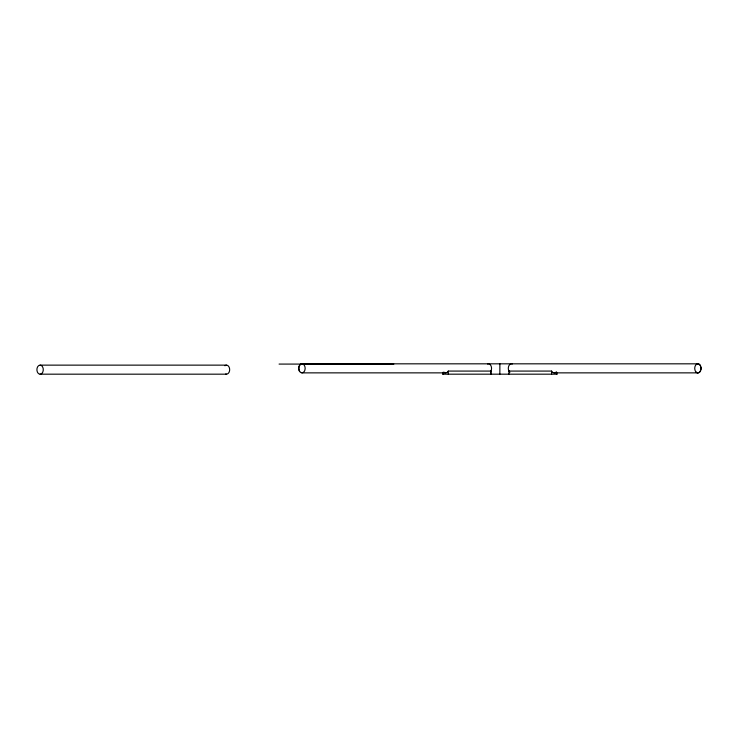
<?xml version="1.0" encoding="UTF-8"?>
<svg xmlns="http://www.w3.org/2000/svg" width="738" height="738" viewBox="0 0 738 738"><rect width="100%" height="100%" fill="white"/><g stroke="black" fill="none" stroke-linecap="round" stroke-linejoin="round"><path stroke-width="1.11" d="M499.857 374.175L499.875 363.825M490.853 371.076L490.853 374.175L490.881 371.076L448.27 371.076L448.021 371.537A4.52 3.192 -90 0 1 444.165 372.256M490.595 371.537L491.13 370.605A4.52 3.192 -90 0 0 490.871 365.596A4.52 3.192 -90 0 0 487.504 363.982M301.934 363.825L697.908 363.825A4.52 3.192 -90 0 1 700.676 370.605L700.168 371.537A4.52 3.192 -90 0 1 695.648 371.537L695.141 370.605A4.52 3.192 -90 0 1 697.908 363.825M279.065 364.083L393.843 364.083M40.092 365.135A4.52 3.192 -90 0 1 42.859 371.915L42.352 372.847A4.52 3.192 -90 0 1 37.832 372.847L37.324 371.915A4.52 3.192 -90 0 1 40.092 365.135L226.492 365.135M555.714 372.256A4.52 3.192 -90 0 1 551.858 371.537L551.6 371.076L508.999 371.076L508.879 374.175M301.934 372.865L445.761 372.865M554.109 372.865L697.908 372.865M40.092 374.175L226.492 374.175M442.468 374.175L557.255 374.175M508.62 370.605L509.128 371.537M299.711 371.537L299.204 370.605A4.52 3.192 90 0 1 301.971 363.825A4.52 3.192 90 0 1 304.739 370.605L304.222 371.537A4.52 3.192 -90 0 1 298.853 369.517A4.52 3.192 -90 0 1 302.764 363.982M556.627 372.109L556.627 374.175M556.507 372.109L556.507 374.175M551.6 371.076L551.6 374.175M448.27 371.076L448.27 374.175M443.243 372.109L443.215 374.175M224.896 365.744A4.52 3.192 -90 0 1 229.656 369.065A4.52 3.192 -90 0 1 225.662 374.018M512.338 363.982A4.52 3.192 -90 0 0 508.971 365.596A4.52 3.192 -90 0 0 508.74 370.605L509.248 371.537A4.52 3.192 -90 0 0 509.912 372.256M696.958 363.982A4.52 3.192 -90 0 1 700.556 366.085M700.879 367.173A4.52 3.192 -90 0 1 700.879 369.517M700.556 370.605A4.52 3.192 -90 0 1 696.192 372.256"/></g></svg>
